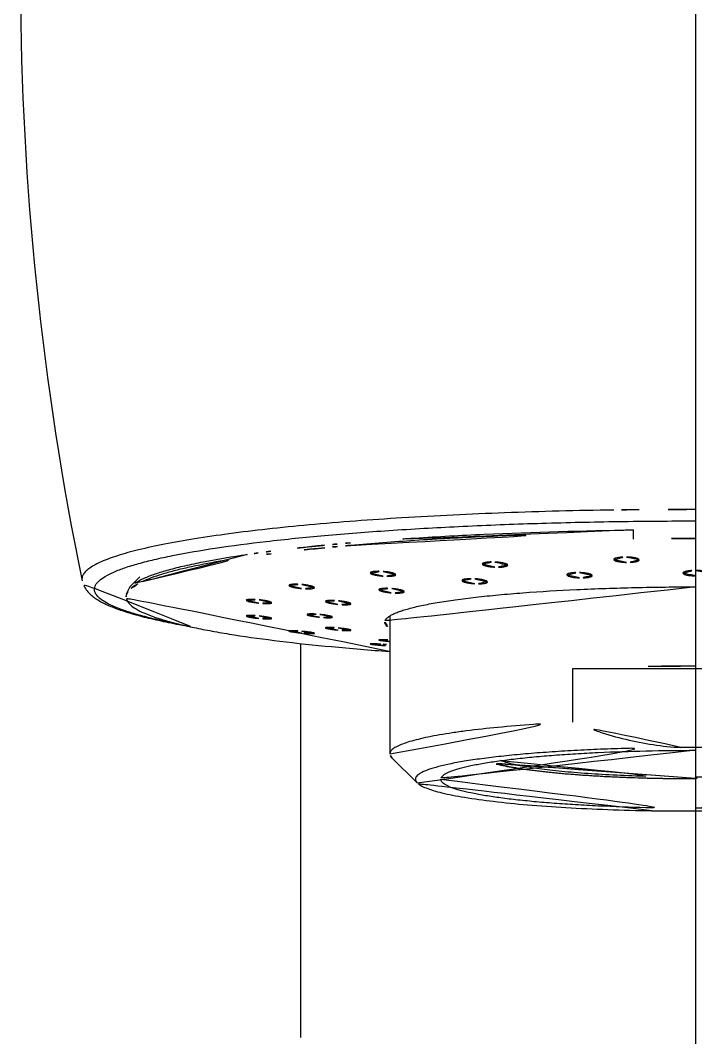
# Model space of a CAD drawing. Extents: x 16296671794 to 16296673174, y -37409618104 to -37409617131.
# Drawn here: x 16296672542.58 to 16296672569.08, y -37409617323.59 to -37409617283.7 of the extents above; entities that cross this region are included whole.
import ezdxf

# ---------------------------------------------------------------- set-up
doc = ezdxf.new("R2010")
doc.units = 0
doc.header["$LTSCALE"] = 10
doc.header["$MEASUREMENT"] = 0
doc.linetypes.add('CENTER', pattern=[2, 1.25, -0.25, 0.25, -0.25])
for name, color, linetype in [('3100755', 7, 'CONTINUOUS'), ('3100755_1_1', 7, 'CONTINUOUS'), ('3500S01', 7, 'CONTINUOUS'), ('\\M+5B1EA\\M+5D7A2', 1, 'CONTINUOUS'), ('COLOR12', 7, 'CONTINUOUS')]:
    doc.layers.add(name, color=color, linetype=linetype)

msp = doc.modelspace()

# ---------------------------------------------------------------- linework, layer by layer
at = {"layer": '3100755', "color": 9, "linetype": 'Continuous'}
msp.add_line((16296672569.075399, -37409617313.432137), (16296672569.096479, -37409617313.432137), dxfattribs=at)
at = {"layer": '3100755', "color": 7, "linetype": 'Continuous'}
msp.add_line((16296672569.138691, -37409617313.435349), (16296672569.075399, -37409617313.435379), dxfattribs=at)
for points, knots in [([(16296672569.075399, -37409617313.435379), (16296672568.227011, -37409617313.435379), (16296672566.97769, -37409617313.414864), (16296672565.35675, -37409617313.34288), (16296672564.246941, -37409617313.270393), (16296672563.243561, -37409617313.180023), (16296672562.48424, -37409617313.088043), (16296672561.94541, -37409617313.004509), (16296672561.595539, -37409617312.940773), (16296672561.283199, -37409617312.873154), (16296672561.08868, -37409617312.822182), (16296672560.99798, -37409617312.795326)], [0, 0, 0, 0, 0.313448005, 0.461508492, 0.599433249, 0.724314544, 0.833680935, 0.881950027, 0.925748173, 0.965050943, 1, 1, 1, 1]), ([(16296672561.41786, -37409617312.729713), (16296672561.4865, -37409617312.755493), (16296672561.64065, -37409617312.80471), (16296672561.89715, -37409617312.869972), (16296672562.19916, -37409617312.932961), (16296672562.686159, -37409617313.017761), (16296672563.39324, -37409617313.111572), (16296672564.34623, -37409617313.204262), (16296672565.41926, -37409617313.279167), (16296672567.008551, -37409617313.354134), (16296672568.23822, -37409617313.375351), (16296672569.075399, -37409617313.375351)], [0, 0, 0, 0, 0.028544852, 0.06292285, 0.103013548, 0.148621361, 0.255345736, 0.380605401, 0.521342331, 0.674070311, 1, 1, 1, 1]), ([(16296672569.075399, -37409617313.375351), (16296672569.91263, -37409617313.375351), (16296672571.14238, -37409617313.354118), (16296672572.73175, -37409617313.279152), (16296672573.804831, -37409617313.204247), (16296672574.757839, -37409617313.111542), (16296672575.46493, -37409617313.017723), (16296672575.95191, -37409617312.932907), (16296672576.253901, -37409617312.869919), (16296672576.51038, -37409617312.804649), (16296672576.664511, -37409617312.755417), (16296672576.733141, -37409617312.729637)], [0, 0, 0, 0, 0.325940725, 0.478672712, 0.619412095, 0.744671967, 0.851393588, 0.896998827, 0.937086136, 0.971460009, 1, 1, 1, 1])]:
    msp.add_open_spline(points, degree=3, knots=knots, dxfattribs=at)
at = {"layer": '3100755', "color": 9, "linetype": 'Continuous'}
msp.add_open_spline([(16296672569.075399, -37409617313.432137), (16296672568.215389, -37409617313.432137), (16296672566.950371, -37409617313.410973), (16296672565.311899, -37409617313.336548), (16296672564.19722, -37409617313.261887), (16296672563.198071, -37409617313.16925), (16296672562.449381, -37409617313.075409), (16296672561.926371, -37409617312.990692), (16296672561.59549, -37409617312.927261), (16296672561.30888, -37409617312.861313), (16296672561.134001, -37409617312.811989), (16296672561.05463, -37409617312.786293)], degree=3, knots=[0, 0, 0, 0, 0.319894538, 0.470470871, 0.610051176, 0.735406777, 0.843672921, 0.890630961, 0.932464326, 0.968968575, 1, 1, 1, 1], dxfattribs=at)
at = {"layer": '3100755_1_1', "color": 7, "linetype": 'Continuous'}
for p, q in [((16296672557.075399, -37409617307.060028), (16296672557.075399, -37409617312.466713)), ((16296672564.24474, -37409617309.132637), (16296672564.24474, -37409617311.219048)), ((16296672573.906059, -37409617309.132637), (16296672564.24474, -37409617309.132637)), ((16296672569.65447, -37409617312.21257), (16296672568.49633, -37409617312.21257)), ((16296672558.14752, -37409617313.603073), (16296672557.15407, -37409617312.62252)), ((16296672567.358919, -37409617314.694321), (16296672570.79187, -37409617314.694321))]:
    msp.add_line(p, q, dxfattribs=at)
msp.add_arc((16296672568.99831, -37409617407.027901), 98.010607, 89.9549754, 92.77993412, dxfattribs=at)
for points, knots in [([(16296672557.075411, -37409617312.466713), (16296672557.075411, -37409617312.450081), (16296672557.081249, -37409617312.4151), (16296672557.10639, -37409617312.364708), (16296672557.146999, -37409617312.315331), (16296672557.22756, -37409617312.24511), (16296672557.37052, -37409617312.161217), (16296672557.589411, -37409617312.068092), (16296672557.86743, -37409617311.976509), (16296672558.203341, -37409617311.887047), (16296672558.59576, -37409617311.800293), (16296672559.04273, -37409617311.716782), (16296672559.54199, -37409617311.636993), (16296672560.30365, -37409617311.532158), (16296672561.365601, -37409617311.416237), (16296672562.755739, -37409617311.302559), (16296672563.733761, -37409617311.244568), (16296672564.24474, -37409617311.219048)], [0, 0, 0, 0, 0.006734934, 0.014096266, 0.022571335, 0.032478652, 0.057262454, 0.089282319, 0.128773452, 0.1757474, 0.23008083, 0.291573304, 0.359956611, 0.434915321, 0.603070789, 0.792706981, 1, 1, 1, 1]), ([(16296672568.49633, -37409617312.21257), (16296672568.1313, -37409617312.193481), (16296672567.402889, -37409617312.11808), (16296672566.3255, -37409617311.907867), (16296672565.27092, -37409617311.604919), (16296672564.583879, -37409617311.354683), (16296672564.24474, -37409617311.219048)], [0, 0, 0, 0, 0.250081896, 0.500130415, 0.750093778, 1, 1, 1, 1]), ([(16296672557.154079, -37409617312.62252), (16296672557.13092, -37409617312.599663), (16296672557.092251, -37409617312.553162), (16296672557.075411, -37409617312.49353), (16296672557.075411, -37409617312.466713)], [0, 0, 0, 0, 0.548136724, 1, 1, 1, 1]), ([(16296672558.147579, -37409617313.603119), (16296672558.12842, -37409617313.584213), (16296672558.096251, -37409617313.545937), (16296672558.07107, -37409617313.477623), (16296672558.079901, -37409617313.40757), (16296672558.120279, -37409617313.341591), (16296672558.18774, -37409617313.278427), (16296672558.28229, -37409617313.216331), (16296672558.40414, -37409617313.154877), (16296672558.553341, -37409617313.094131), (16296672558.729691, -37409617313.034187), (16296672559.016529, -37409617312.951012), (16296672559.440599, -37409617312.853073), (16296672560.02457, -37409617312.746422), (16296672560.702431, -37409617312.646667), (16296672561.467199, -37409617312.554916), (16296672562.311029, -37409617312.472282), (16296672563.225161, -37409617312.399658), (16296672564.200121, -37409617312.337852), (16296672565.22575, -37409617312.287552), (16296672566.66321, -37409617312.235947), (16296672567.758089, -37409617312.217003), (16296672568.49633, -37409617312.21257)], [0, 0, 0, 0, 0.007478302, 0.013698468, 0.019637594, 0.026398609, 0.034759335, 0.045132703, 0.057717217, 0.07260898, 0.089844347, 0.109425825, 0.155540734, 0.210648532, 0.274271645, 0.345811266, 0.424566533, 0.50974843, 0.600498045, 0.695893004, 0.794950493, 1, 1, 1, 1]), ([(16296672569.075399, -37409617312.324417), (16296672568.425039, -37409617312.324417), (16296672567.148979, -37409617312.33844), (16296672565.577551, -37409617312.391449), (16296672564.3762, -37409617312.455589), (16296672563.537041, -37409617312.51236), (16296672562.75119, -37409617312.578072), (16296672562.02618, -37409617312.652077), (16296672561.368971, -37409617312.733597), (16296672560.785801, -37409617312.821762), (16296672560.28224, -37409617312.915627), (16296672559.915529, -37409617313.001511), (16296672559.66638, -37409617313.074226), (16296672559.512171, -37409617313.126694), (16296672559.38081, -37409617313.179848), (16296672559.27249, -37409617313.233597), (16296672559.187189, -37409617313.28788), (16296672559.124821, -37409617313.342987), (16296672559.08519, -37409617313.399857), (16296672559.075411, -37409617313.441223), (16296672559.075411, -37409617313.460228)], [0, 0, 0, 0, 0.191338267, 0.375410317, 0.462535597, 0.545273403, 0.622847245, 0.694532265, 0.75966846, 0.817666635, 0.868023208, 0.910340926, 0.9283992, 0.944366323, 0.95824298, 0.970061385, 0.979897515, 0.987906897, 0.994408136, 1, 1, 1, 1]), ([(16296672567.358919, -37409617314.694321), (16296672566.78059, -37409617314.683937), (16296672565.65398, -37409617314.653343), (16296672564.02426, -37409617314.576157), (16296672562.5273, -37409617314.470833), (16296672561.20237, -37409617314.340279), (16296672560.22316, -37409617314.208031), (16296672559.55267, -37409617314.088333), (16296672559.140471, -37409617313.99968), (16296672558.79328, -37409617313.907951), (16296672558.513269, -37409617313.813843), (16296672558.32428, -37409617313.729012), (16296672558.210529, -37409617313.657654), (16296672558.16617, -37409617313.62146), (16296672558.147579, -37409617313.603119)], [0, 0, 0, 0, 0.185862231, 0.362115356, 0.524220107, 0.668007403, 0.78985182, 0.841597765, 0.886821743, 0.925301, 0.956914679, 0.98168821, 0.991609812, 1, 1, 1, 1]), ([(16296672559.075411, -37409617313.460228), (16296672559.075411, -37409617313.47924), (16296672559.08519, -37409617313.520599), (16296672559.124821, -37409617313.577477), (16296672559.187189, -37409617313.632584), (16296672559.27249, -37409617313.686859), (16296672559.38081, -37409617313.740608), (16296672559.512159, -37409617313.793777), (16296672559.66637, -37409617313.84623), (16296672559.915529, -37409617313.918953), (16296672560.28223, -37409617314.004829), (16296672560.785789, -37409617314.098701), (16296672561.368959, -37409617314.186859), (16296672562.026171, -37409617314.268379), (16296672562.751181, -37409617314.342377), (16296672563.537029, -37409617314.408096), (16296672564.376181, -37409617314.464867), (16296672565.57753, -37409617314.529007), (16296672567.14897, -37409617314.582024), (16296672568.425039, -37409617314.596039), (16296672569.075399, -37409617314.596039)], [0, 0, 0, 0, 0.00559185, 0.012093035, 0.020102368, 0.029938429, 0.041756741, 0.055633339, 0.071600387, 0.089658568, 0.131976168, 0.182332597, 0.240330541, 0.305466465, 0.377151212, 0.454724822, 0.53746264, 0.624588154, 0.808660907, 1, 1, 1, 1]), ([(16296672569.075399, -37409617314.596039), (16296672569.72576, -37409617314.596039), (16296672571.00182, -37409617314.582024), (16296672572.57325, -37409617314.529007), (16296672573.774599, -37409617314.464867), (16296672574.61376, -37409617314.408096), (16296672575.399611, -37409617314.342392), (16296672576.12462, -37409617314.268379), (16296672576.78183, -37409617314.186859), (16296672577.365, -37409617314.098701), (16296672577.868561, -37409617314.004829), (16296672578.23526, -37409617313.918953), (16296672578.484421, -37409617313.846237), (16296672578.63863, -37409617313.793777), (16296672578.769991, -37409617313.740623), (16296672578.878309, -37409617313.686859), (16296672578.9636, -37409617313.632584), (16296672579.02598, -37409617313.577477), (16296672579.065611, -37409617313.520607), (16296672579.07539, -37409617313.47924), (16296672579.07539, -37409617313.460243)], [0, 0, 0, 0, 0.191338267, 0.375410317, 0.462535597, 0.545273403, 0.622847245, 0.694532265, 0.75966846, 0.817666635, 0.868023208, 0.910340926, 0.9283992, 0.944366323, 0.95824298, 0.970061385, 0.979897515, 0.987906897, 0.994408136, 1, 1, 1, 1])]:
    msp.add_open_spline(points, degree=3, knots=knots, dxfattribs=at)
at = {"layer": '3500S01', "color": 9, "linetype": 'Continuous'}
for p, q in [((16296672569.075159, -37409617270.545113), (16296672569.075399, -37409617302.876106)), ((16296672566.685749, -37409617302.88961), (16296672566.35943, -37409617302.893562)), ((16296672566.860571, -37409617302.887703), (16296672566.685749, -37409617302.88961)), ((16296672569.075399, -37409617302.876106), (16296672568.71204, -37409617302.876427)), ((16296672568.719681, -37409617303.329407), (16296672569.075399, -37409617303.329109)), ((16296672548.71229, -37409617307.362), (16296672548.66568, -37409617307.352913))]:
    msp.add_line(p, q, dxfattribs=at)
at = {"layer": '3500S01', "color": 7, "linetype": 'Continuous'}
msp.add_line((16296672553.575399, -37409617308.134117), (16296672553.575399, -37409617323.592567), dxfattribs=at)
msp.add_arc((16296672660.90843, -37409617281.84581), 118.333027, 168.85867462, 191.61754995, dxfattribs=at)
at = {"layer": '3500S01', "color": 9, "linetype": 'Continuous'}
for centre, radius, start, end in [((16296672569.026751, -37409617509.489326), 206.612981, 90.73964851, 90.87844867), ((16296672569.069889, -37409617513.728561), 210.852434, 90.0972618, 90.60041104)]:
    msp.add_arc(centre, radius, start, end, dxfattribs=at)
for points, knots in [([(16296672565.859221, -37409617302.900627), (16296672564.43269, -37409617302.922501), (16296672561.661779, -37409617302.993317), (16296672557.675369, -37409617303.185272), (16296672554.56951, -37409617303.416077), (16296672552.307541, -37409617303.642807), (16296672550.809759, -37409617303.823158), (16296672549.463739, -37409617304.017471), (16296672548.280519, -37409617304.224548), (16296672547.269739, -37409617304.441887), (16296672546.438499, -37409617304.667229), (16296672545.79353, -37409617304.898537), (16296672545.377871, -37409617305.10894), (16296672545.15237, -37409617305.289101), (16296672545.04678, -37409617305.414543), (16296672544.99085, -37409617305.545341), (16296672544.99119, -37409617305.634521), (16296672544.999571, -37409617305.675278)], [0, 0, 0, 0, 0.199968248, 0.388466675, 0.559342708, 0.636418675, 0.707080188, 0.770773615, 0.827015733, 0.875406505, 0.915651884, 0.947609154, 0.971402443, 0.980460981, 0.987900379, 0.994168412, 1, 1, 1, 1]), ([(16296672548.66568, -37409617307.352913), (16296672548.42297, -37409617307.305367), (16296672547.96678, -37409617307.20974), (16296672547.33016, -37409617307.052963), (16296672546.784929, -37409617306.892311), (16296672546.33308, -37409617306.728416), (16296672545.975309, -37409617306.562447), (16296672545.711821, -37409617306.393646), (16296672545.53828, -37409617306.220444), (16296672545.463341, -37409617306.025093), (16296672545.518801, -37409617305.826263), (16296672545.678539, -37409617305.650833), (16296672545.927139, -37409617305.481697), (16296672546.27001, -37409617305.315331), (16296672546.706881, -37409617305.151047), (16296672547.23741, -37409617304.989853), (16296672547.85965, -37409617304.832382), (16296672548.862551, -37409617304.617058), (16296672550.32634, -37409617304.370293), (16296672552.316231, -37409617304.112213), (16296672554.58865, -37409617303.884392), (16296672557.1054, -37409617303.690971), (16296672559.8241, -37409617303.535622), (16296672562.699209, -37409617303.421051), (16296672565.681801, -37409617303.349426), (16296672567.700859, -37409617303.331146), (16296672568.719681, -37409617303.329407)], [0, 0, 0, 0, 0.027200319, 0.051251127, 0.072088149, 0.089683345, 0.104070806, 0.115376722, 0.12395696, 0.130683045, 0.137251383, 0.145459245, 0.156300191, 0.170185988, 0.18726728, 0.207590353, 0.231133609, 0.257838254, 0.320380983, 0.394317165, 0.478482786, 0.571518246, 0.671899649, 0.777949717, 0.887952129, 1, 1, 1, 1])]:
    msp.add_open_spline(points, degree=3, knots=knots, dxfattribs=at)
at = {"layer": '3500S01', "color": 7, "linetype": 'Continuous'}
msp.add_open_spline([(16296672549.249109, -37409617307.472023), (16296672548.958611, -37409617307.421593), (16296672548.40967, -37409617307.319427), (16296672547.637671, -37409617307.150589), (16296672546.96402, -37409617306.974472), (16296672546.38769, -37409617306.789688), (16296672545.90502, -37409617306.590889), (16296672545.49947, -37409617306.3713), (16296672545.22497, -37409617306.130966), (16296672545.06444, -37409617305.890907), (16296672545.014839, -37409617305.749527), (16296672544.999571, -37409617305.675278)], degree=3, knots=[0, 0, 0, 0, 0.184474126, 0.349304623, 0.494326593, 0.619988876, 0.727673326, 0.820554358, 0.90761316, 0.952569135, 1, 1, 1, 1], dxfattribs=at)
at = {"layer": '\\M+5B1EA\\M+5D7A2', "linetype": 'CENTER', "ltscale": 10}
msp.add_line((16296672569.075399, -37409617236.531151), (16296672569.075399, -37409617595.190659), dxfattribs=at)
at = {"layer": 'COLOR12', "color": 7, "linetype": 'Continuous'}
for p, q in [((16296672566.625401, -37409617303.684227), (16296672566.625401, -37409617304.038223)), ((16296672547.2693, -37409617305.525047), (16296672546.871929, -37409617305.917259)), ((16296672546.871929, -37409617305.917259), (16296672546.725401, -37409617306.207474)), ((16296672555.047319, -37409617307.609383), (16296672555.03853, -37409617307.608559)), ((16296672555.047319, -37409617307.526016), (16296672555.05633, -37409617307.526878))]:
    msp.add_line(p, q, dxfattribs=at)
for centre, radius, start, end in [((16296672569.070061, -37409617488.80574), 184.783693, 89.99836075, 90.75800646), ((16296672569.07666, -37409617489.422638), 185.400588, 89.24319554, 90.00043713), ((16296672559.580009, -37409617360.9478), 56.885509, 97.2473898, 97.7447599), ((16296672561.27627, -37409617374.662804), 70.606378, 95.48795656, 97.20883978), ((16296672563.335251, -37409617394.76149), 90.908831, 95.25437689, 95.56829548), ((16296672563.247101, -37409617393.929771), 89.973599, 95.24657035, 95.56383601), ((16296672563.92082, -37409617401.160149), 97.33423, 94.94649418, 95.25270451), ((16296672563.836, -37409617400.308487), 96.379437, 94.9390529, 95.24846035), ((16296672558.75947, -37409617354.882462), 50.76492, 97.7495834, 98.2500325), ((16296672559.46166, -37409617360.14698), 55.977596, 97.2306358, 97.73657), ((16296672553.89768, -37409617302.796654), 3.195786, 264.6238962, 264.9511326), ((16296672553.34852, -37409617308.934929), 3.124399, 84.7511043, 85.0809133), ((16296672556.918591, -37409617308.863274), 2.892017, 85.1967531, 85.5616244), ((16296672551.57526, -37409617310.203644), 3.79825, 84.2735525, 84.5044957), ((16296672554.734579, -37409617309.856506), 3.410491, 84.455084, 84.7387272), ((16296672557.37854, -37409617303.227524), 2.933032, 265.0129202, 265.3819294), ((16296672552.32226, -37409617302.603951), 3.966341, 264.233797, 264.455084), ((16296672555.37945, -37409617303.072113), 3.547671, 264.3529549, 264.6280716), ((16296672552.43931, -37409617301.952713), 5.224269, 264.3833804, 264.5046045), ((16296672551.461189, -37409617311.976677), 4.945125, 84.324965, 84.4551928), ((16296672554.767099, -37409617302.591751), 4.536509, 264.245084, 264.4125669), ((16296672553.90926, -37409617311.246773), 4.273947, 84.2331446, 84.4124581), ((16296672557.466841, -37409617298.679001), 9.555335, 266.0409075, 267.6754563)]:
    msp.add_arc(centre, radius, start, end, dxfattribs=at)
for points, knots in [([(16296672566.625401, -37409617303.684227), (16296672564.674471, -37409617303.708672), (16296672561.8144, -37409617303.786652), (16296672558.116039, -37409617303.986298), (16296672556.36813, -37409617304.115723), (16296672555.52812, -37409617304.188431)], [0, 0, 0, 0, 0.526807076, 0.772341815, 1, 1, 1, 1]), ([(16296672555.53812, -37409617304.286919), (16296672556.377529, -37409617304.21434), (16296672558.12405, -37409617304.085167), (16296672561.81908, -37409617303.885872), (16296672564.67642, -37409617303.807999), (16296672566.625401, -37409617303.783577)], [0, 0, 0, 0, 0.227700214, 0.473242795, 1, 1, 1, 1]), ([(16296672554.5142, -37409617304.281631), (16296672554.32979, -37409617304.299622), (16296672553.625469, -37409617304.370598), (16296672552.92207, -37409617304.450821), (16296672552.40366, -37409617304.516769)], [0, 0, 0, 0, 0.261747269, 1, 1, 1, 1]), ([(16296672551.475, -37409617304.642899), (16296672550.899509, -37409617304.726418), (16296672550.08107, -37409617304.859543), (16296672549.057529, -37409617305.074028), (16296672548.426451, -37409617305.230972), (16296672547.892191, -37409617305.391899), (16296672547.456381, -37409617305.555977), (16296672547.12052, -37409617305.722092), (16296672546.939699, -37409617305.850357), (16296672546.871941, -37409617305.917259)], [0, 0, 0, 0, 0.362128087, 0.516064169, 0.651133421, 0.76694683, 0.863384101, 0.940707533, 1, 1, 1, 1]), ([(16296672547.373581, -37409617305.699898), (16296672547.484381, -37409617305.648788), (16296672547.730801, -37409617305.549507), (16296672548.139151, -37409617305.414467), (16296672548.614759, -37409617305.281952), (16296672549.37652, -37409617305.09996), (16296672550.48638, -37409617304.88797), (16296672551.4198, -37409617304.747719), (16296672551.926069, -37409617304.678917)], [0, 0, 0, 0, 0.078253951, 0.17015969, 0.275715381, 0.394784361, 0.672344553, 1, 1, 1, 1]), ([(16296672560.698681, -37409617305.017647), (16296672560.698681, -37409617305.010559), (16296672560.706091, -37409617304.999046), (16296672560.720909, -37409617304.988762), (16296672560.745489, -37409617304.976433), (16296672560.78731, -37409617304.963913), (16296672560.849001, -37409617304.952171), (16296672560.92403, -37409617304.943558), (16296672561.042021, -37409617304.936432), (16296672561.13489, -37409617304.937103), (16296672561.198669, -37409617304.939873)], [0, 0, 0, 0, 0.040788695, 0.069345086, 0.104906257, 0.19807893, 0.319709236, 0.466142712, 0.632505676, 1, 1, 1, 1]), ([(16296672561.198669, -37409617304.939873), (16296672561.26273, -37409617304.942627), (16296672561.355829, -37409617304.950073), (16296672561.47361, -37409617304.967468), (16296672561.54854, -37409617304.982803), (16296672561.610279, -37409617304.999809), (16296672561.65663, -37409617305.018646), (16296672561.68737, -37409617305.036797), (16296672561.698641, -37409617305.054626), (16296672561.698641, -37409617305.062057)], [0, 0, 0, 0, 0.363795545, 0.529125024, 0.675278225, 0.797480303, 0.892068115, 0.957907437, 1, 1, 1, 1]), ([(16296672565.86128, -37409617304.841553), (16296672565.86128, -37409617304.834099), (16296672565.86853, -37409617304.82196), (16296672565.883421, -37409617304.810577), (16296672565.90789, -37409617304.796944), (16296672565.94965, -37409617304.782494), (16296672566.01132, -37409617304.768288), (16296672566.08634, -37409617304.756973), (16296672566.204309, -37409617304.745911), (16296672566.29734, -37409617304.743782), (16296672566.361259, -37409617304.744743)], [0, 0, 0, 0, 0.042606814, 0.071876599, 0.107968905, 0.201691812, 0.323290668, 0.469238868, 0.634779585, 1, 1, 1, 1]), ([(16296672566.361259, -37409617304.954987), (16296672566.297239, -37409617304.953979), (16296672566.204121, -37409617304.948883), (16296672566.086241, -37409617304.933937), (16296672566.011299, -37409617304.919998), (16296672565.949551, -37409617304.903893), (16296672565.903219, -37409617304.885529), (16296672565.872299, -37409617304.867271), (16296672565.86129, -37409617304.849129), (16296672565.86128, -37409617304.841553)], [0, 0, 0, 0, 0.363824705, 0.528989632, 0.6748655, 0.796734284, 0.891064136, 0.956985165, 1, 1, 1, 1]), ([(16296672566.361259, -37409617304.744743), (16296672566.42528, -37409617304.745682), (16296672566.51837, -37409617304.750618), (16296672566.636259, -37409617304.765167), (16296672566.71121, -37409617304.778847), (16296672566.77297, -37409617304.794724), (16296672566.819309, -37409617304.812897), (16296672566.850269, -37409617304.831093), (16296672566.861231, -37409617304.849251), (16296672566.86124, -37409617304.856827)], [0, 0, 0, 0, 0.363933198, 0.5291169, 0.674980614, 0.796805256, 0.891059393, 0.956917236, 1, 1, 1, 1]), ([(16296672566.86124, -37409617304.856827), (16296672566.86125, -37409617304.864326), (16296672566.85401, -37409617304.876534), (16296672566.839121, -37409617304.888046), (16296672566.814659, -37409617304.90184), (16296672566.772909, -37409617304.916527), (16296672566.711229, -37409617304.931), (16296672566.636209, -37409617304.942574), (16296672566.51824, -37409617304.95385), (16296672566.42519, -37409617304.956001), (16296672566.361259, -37409617304.954987)], [0, 0, 0, 0, 0.042803391, 0.072168135, 0.108337079, 0.202141457, 0.323737699, 0.469627001, 0.635066396, 1, 1, 1, 1]), ([(16296672556.307119, -37409617305.367851), (16296672556.307119, -37409617305.361343), (16296672556.31489, -37409617305.350861), (16296672556.32951, -37409617305.342163), (16296672556.354259, -37409617305.331573), (16296672556.39613, -37409617305.321404), (16296672556.457821, -37409617305.312431), (16296672556.532829, -37409617305.306702), (16296672556.65078, -37409617305.30352), (16296672556.743469, -37409617305.30674), (16296672556.8071, -37409617305.311058)], [0, 0, 0, 0, 0.037791941, 0.065386039, 0.100315451, 0.192997009, 0.314883771, 0.462097369, 0.629599236, 1, 1, 1, 1]), ([(16296672556.8071, -37409617305.311058), (16296672556.87113, -37409617305.315399), (16296672556.989941, -37409617305.327507), (16296672557.144501, -37409617305.35527), (16296672557.24608, -37409617305.385674), (16296672557.295179, -37409617305.41317), (16296672557.30707, -37409617305.430054), (16296672557.30707, -37409617305.437042)], [0, 0, 0, 0, 0.365040261, 0.677844105, 0.895042445, 0.960219093, 1, 1, 1, 1]), ([(16296672561.198669, -37409617305.140663), (16296672561.134609, -37409617305.137733), (16296672561.04151, -37409617305.13002), (16296672560.923759, -37409617305.112267), (16296672560.848829, -37409617305.096764), (16296672560.787109, -37409617305.079628), (16296672560.740761, -37409617305.06076), (16296672560.71006, -37409617305.042732), (16296672560.69869, -37409617305.025009), (16296672560.698681, -37409617305.017647)], [0, 0, 0, 0, 0.363883309, 0.529280115, 0.6755123, 0.797789565, 0.892419118, 0.958202536, 1, 1, 1, 1]), ([(16296672561.698641, -37409617305.062057), (16296672561.698641, -37409617305.069206), (16296672561.691271, -37409617305.080856), (16296672561.67642, -37409617305.091331), (16296672561.65185, -37409617305.103844), (16296672561.610029, -37409617305.116592), (16296672561.54833, -37409617305.128517), (16296672561.473301, -37409617305.137253), (16296672561.35531, -37409617305.144386), (16296672561.26243, -37409617305.143562), (16296672561.198669, -37409617305.140663)], [0, 0, 0, 0, 0.041185507, 0.069874727, 0.10552694, 0.198757146, 0.320338868, 0.466657746, 0.632866478, 1, 1, 1, 1]), ([(16296672568.57542, -37409617305.374611), (16296672568.575411, -37409617305.367073), (16296672568.586309, -37409617305.348969), (16296672568.617331, -37409617305.331177), (16296672568.663651, -37409617305.313637), (16296672568.72542, -37409617305.298668), (16296672568.80039, -37409617305.286079), (16296672568.918341, -37409617305.273247), (16296672569.011419, -37409617305.269691), (16296672569.075399, -37409617305.269691)], [0, 0, 0, 0, 0.043008639, 0.108564593, 0.202563617, 0.324259253, 0.470140039, 0.635475747, 1, 1, 1, 1]), ([(16296672569.075399, -37409617305.269691), (16296672569.13936, -37409617305.269691), (16296672569.23243, -37409617305.273239), (16296672569.350349, -37409617305.286072), (16296672569.42532, -37409617305.29866), (16296672569.487089, -37409617305.313629), (16296672569.533409, -37409617305.331146), (16296672569.564449, -37409617305.348938), (16296672569.575371, -37409617305.36702), (16296672569.57538, -37409617305.374573)], [0, 0, 0, 0, 0.364475106, 0.529792386, 0.675664997, 0.797364987, 0.891379835, 0.956968227, 1, 1, 1, 1]), ([(16296672546.92223, -37409617305.970657), (16296672546.982269, -37409617305.919617), (16296672547.12859, -37409617305.820427), (16296672547.28548, -37409617305.740547), (16296672547.373581, -37409617305.699898)], [0, 0, 0, 0, 0.448185511, 1, 1, 1, 1]), ([(16296672556.8071, -37409617305.493843), (16296672556.743071, -37409617305.489319), (16296672556.624269, -37409617305.476883), (16296672556.469761, -37409617305.448891), (16296672556.368191, -37409617305.418587), (16296672556.31912, -37409617305.391457), (16296672556.307119, -37409617305.374763), (16296672556.307119, -37409617305.367851)], [0, 0, 0, 0, 0.365328675, 0.678397473, 0.89566045, 0.96065119, 1, 1, 1, 1]), ([(16296672557.30707, -37409617305.437042), (16296672557.307079, -37409617305.443626), (16296672557.299379, -37409617305.454247), (16296672557.2847, -37409617305.463127), (16296672557.25997, -37409617305.473877), (16296672557.21809, -37409617305.484169), (16296672557.15638, -37409617305.493187), (16296672557.08136, -37409617305.498863), (16296672556.9634, -37409617305.501823), (16296672556.87072, -37409617305.498337), (16296672556.8071, -37409617305.493843)], [0, 0, 0, 0, 0.038215118, 0.065909404, 0.100887764, 0.193576057, 0.315399009, 0.462509603, 0.629885411, 1, 1, 1, 1]), ([(16296672559.90559, -37409617305.6661), (16296672559.905581, -37409617305.659286), (16296672559.913151, -37409617305.648247), (16296672559.927891, -37409617305.638733), (16296672559.952551, -37409617305.627243), (16296672559.9944, -37409617305.615868), (16296672560.056089, -37409617305.605499), (16296672560.131109, -37409617305.598328), (16296672560.24909, -37409617305.593178), (16296672560.341869, -37409617305.595154), (16296672560.405569, -37409617305.598717)], [0, 0, 0, 0, 0.039382752, 0.067468278, 0.102712045, 0.195622197, 0.317360409, 0.464163673, 0.631078282, 1, 1, 1, 1]), ([(16296672560.405569, -37409617305.791473), (16296672560.34152, -37409617305.787689), (16296672560.248461, -37409617305.77887), (16296672560.130779, -37409617305.760101), (16296672560.055861, -37409617305.744102), (16296672559.99416, -37409617305.726807), (16296672559.947781, -37409617305.708031), (16296672559.917259, -37409617305.690529), (16296672559.90559, -37409617305.673264), (16296672559.90559, -37409617305.6661)], [0, 0, 0, 0, 0.364400994, 0.530115764, 0.676664699, 0.79918848, 0.893877817, 0.959322879, 1, 1, 1, 1]), ([(16296672560.405569, -37409617305.598717), (16296672560.46962, -37409617305.60231), (16296672560.562679, -37409617305.610786), (16296672560.680389, -37409617305.629219), (16296672560.75532, -37409617305.64505), (16296672560.81703, -37409617305.662308), (16296672560.8634, -37409617305.681152), (16296672560.893999, -37409617305.698891), (16296672560.90554, -37409617305.716347), (16296672560.90554, -37409617305.723587)], [0, 0, 0, 0, 0.36415718, 0.529733511, 0.676156972, 0.798596246, 0.893276422, 0.958873458, 1, 1, 1, 1]), ([(16296672560.90554, -37409617305.723587), (16296672560.90555, -37409617305.730499), (16296672560.89805, -37409617305.741699), (16296672560.883261, -37409617305.751457), (16296672560.858629, -37409617305.763153), (16296672560.816771, -37409617305.774727), (16296672560.75506, -37409617305.785263), (16296672560.680019, -37409617305.792473), (16296672560.562031, -37409617305.797478), (16296672560.469259, -37409617305.795242), (16296672560.405569, -37409617305.791473)], [0, 0, 0, 0, 0.039887199, 0.068114425, 0.103439409, 0.196388316, 0.318057782, 0.464733407, 0.631482556, 1, 1, 1, 1]), ([(16296672564.01742, -37409617305.441589), (16296672564.01741, -37409617305.434288), (16296672564.02471, -37409617305.422417), (16296672564.03957, -37409617305.41153), (16296672564.064079, -37409617305.398514), (16296672564.105869, -37409617305.384979), (16296672564.167549, -37409617305.371964), (16296672564.24258, -37409617305.361969), (16296672564.360571, -37409617305.352859), (16296672564.453541, -37409617305.352142), (16296672564.517401, -37409617305.354012)], [0, 0, 0, 0, 0.041826604, 0.070757479, 0.106584416, 0.200009924, 0.321583241, 0.467742047, 0.63367438, 1, 1, 1, 1]), ([(16296672564.517401, -37409617305.560677), (16296672564.45335, -37409617305.558678), (16296672564.360241, -37409617305.552193), (16296672564.242439, -37409617305.53569), (16296672564.1675, -37409617305.520821), (16296672564.105761, -37409617305.504082), (16296672564.05942, -37409617305.485359), (16296672564.028589, -37409617305.467087), (16296672564.017441, -37409617305.449089), (16296672564.01742, -37409617305.441589)], [0, 0, 0, 0, 0.363673314, 0.5288775, 0.674894519, 0.79698308, 0.891507414, 0.957436108, 1, 1, 1, 1]), ([(16296672564.517401, -37409617305.354012), (16296672564.58145, -37409617305.355888), (16296672564.67458, -37409617305.362099), (16296672564.792431, -37409617305.378159), (16296672564.86738, -37409617305.392738), (16296672564.929131, -37409617305.409264), (16296672564.97546, -37409617305.427879), (16296672565.006321, -37409617305.446167), (16296672565.01738, -37409617305.464279), (16296672565.01737, -37409617305.471809)], [0, 0, 0, 0, 0.363743773, 0.528943318, 0.674904813, 0.796890804, 0.891317081, 0.957232433, 1, 1, 1, 1]), ([(16296672565.01737, -37409617305.471809), (16296672565.017361, -37409617305.479179), (16296672565.01008, -37409617305.491158), (16296672564.99519, -37409617305.502243), (16296672564.97068, -37409617305.51548), (16296672564.92889, -37409617305.529289), (16296672564.867201, -37409617305.54258), (16296672564.79216, -37409617305.552788), (16296672564.674191, -37409617305.562042), (16296672564.58123, -37409617305.562683), (16296672564.517401, -37409617305.560677)], [0, 0, 0, 0, 0.042209419, 0.071293962, 0.107236061, 0.200786371, 0.322367288, 0.468422061, 0.634166322, 1, 1, 1, 1]), ([(16296672569.075399, -37409617305.481163), (16296672569.011419, -37409617305.481163), (16296672568.918329, -37409617305.477493), (16296672568.8004, -37409617305.464287), (16296672568.725439, -37409617305.451393), (16296672568.663679, -37409617305.436096), (16296672568.61735, -37409617305.418297), (16296672568.586361, -37409617305.400322), (16296672568.57543, -37409617305.382187), (16296672568.57542, -37409617305.374611)], [0, 0, 0, 0, 0.364247674, 0.529491087, 0.675332743, 0.797057478, 0.891167864, 0.956895783, 1, 1, 1, 1]), ([(16296672546.73493, -37409617306.232727), (16296672546.740749, -37409617306.210098), (16296672546.77968, -37409617306.108017), (16296672546.857441, -37409617306.025749), (16296672546.92223, -37409617305.970657)], [0, 0, 0, 0, 0.215502316, 1, 1, 1, 1]), ([(16296672553.598261, -37409617305.978394), (16296672553.53619, -37409617305.972542), (16296672553.421471, -37409617305.958488), (16296672553.27282, -37409617305.930687), (16296672553.17522, -37409617305.902237), (16296672553.128651, -37409617305.878593), (16296672553.116449, -37409617305.86393), (16296672553.116461, -37409617305.857849)], [0, 0, 0, 0, 0.370007825, 0.684336069, 0.900571868, 0.963896613, 1, 1, 1, 1]), ([(16296672553.116461, -37409617305.857849), (16296672553.116461, -37409617305.852051), (16296672553.124809, -37409617305.842987), (16296672553.13904, -37409617305.836159), (16296672553.16398, -37409617305.82756), (16296672553.205839, -37409617305.819962), (16296672553.267521, -37409617305.813812), (16296672553.34248, -37409617305.810867), (16296672553.460381, -37409617305.811272), (16296672553.5529, -37409617305.816566), (16296672553.61644, -37409617305.822037)], [0, 0, 0, 0, 0.033947362, 0.060480821, 0.094779568, 0.187110627, 0.309438199, 0.457608035, 0.626406877, 1, 1, 1, 1]), ([(16296672553.63435, -37409617305.823631), (16296672553.696461, -37409617305.829338), (16296672553.81127, -37409617305.843224), (16296672553.960051, -37409617305.871162), (16296672554.05768, -37409617305.899948), (16296672554.104309, -37409617305.924057), (16296672554.116421, -37409617305.938904), (16296672554.116409, -37409617305.945061)], [0, 0, 0, 0, 0.369620528, 0.683702323, 0.899990098, 0.963523237, 1, 1, 1, 1]), ([(16296672554.116409, -37409617305.945061), (16296672554.116409, -37409617305.950912), (16296672554.10812, -37409617305.960098), (16296672554.09384, -37409617305.96701), (16296672554.06889, -37409617305.975647), (16296672554.02702, -37409617305.983231), (16296672553.965321, -37409617305.989258), (16296672553.89035, -37409617305.991989), (16296672553.772461, -37409617305.991226), (16296672553.67996, -37409617305.985657), (16296672553.61644, -37409617305.980042)], [0, 0, 0, 0, 0.034241312, 0.060819478, 0.095129764, 0.187446738, 0.309737755, 0.457840687, 0.626556105, 1, 1, 1, 1]), ([(16296672556.64242, -37409617306.026154), (16296672556.64242, -37409617306.019989), (16296672556.650459, -37409617306.010178), (16296672556.664909, -37409617306.002403), (16296672556.68976, -37409617305.99279), (16296672556.731621, -37409617305.98391), (16296672556.79331, -37409617305.976357), (16296672556.868299, -37409617305.972038), (16296672556.986231, -37409617305.97068), (16296672557.078819, -37409617305.974998), (16296672557.142401, -37409617305.979927)], [0, 0, 0, 0, 0.035917989, 0.062976325, 0.097579589, 0.190065165, 0.312156676, 0.459843258, 0.627995764, 1, 1, 1, 1]), ([(16296672557.123569, -37409617306.149437), (16296672557.06152, -37409617306.144028), (16296672556.946871, -37409617306.130501), (16296672556.79821, -37409617306.102463), (16296672556.700859, -37409617306.07325), (16296672556.654119, -37409617306.048027), (16296672556.64242, -37409617306.032547), (16296672556.64242, -37409617306.026154)], [0, 0, 0, 0, 0.368755915, 0.681974897, 0.898027795, 0.962078354, 1, 1, 1, 1]), ([(16296672569.075399, -37409617305.914673), (16296672568.28196, -37409617305.914673), (16296672566.725149, -37409617305.93174), (16296672564.465139, -37409617306.008087), (16296672562.67864, -37409617306.113876), (16296672561.359859, -37409617306.224121), (16296672560.475349, -37409617306.314407), (16296672559.67355, -37409617306.413872), (16296672558.96208, -37409617306.521423), (16296672558.347731, -37409617306.635933), (16296672557.90036, -37409617306.74073), (16296672557.59638, -37409617306.82943), (16296672557.408251, -37409617306.893417), (16296672557.247999, -37409617306.958282), (16296672557.115841, -37409617307.023857), (16296672557.01178, -37409617307.090088), (16296672556.93569, -37409617307.157349), (16296672556.88735, -37409617307.226723), (16296672556.875401, -37409617307.277184), (16296672556.875401, -37409617307.300346)], [0, 0, 0, 0, 0.191340188, 0.375410323, 0.545272051, 0.622845466, 0.694532323, 0.759667547, 0.817666125, 0.868024307, 0.910340889, 0.928400433, 0.94436688, 0.958242905, 0.970062049, 0.979898644, 0.987908988, 0.994410968, 1, 1, 1, 1]), ([(16296672557.160761, -37409617305.981407), (16296672557.22287, -37409617305.986633), (16296672557.33765, -37409617305.999863), (16296672557.48653, -37409617306.02787), (16296672557.583969, -37409617306.057373), (16296672557.630779, -37409617306.083107), (16296672557.64238, -37409617306.098824), (16296672557.64237, -37409617306.105324)], [0, 0, 0, 0, 0.36830397, 0.681220624, 0.897295256, 0.961591043, 1, 1, 1, 1]), ([(16296672557.64237, -37409617306.105324), (16296672557.64237, -37409617306.111557), (16296672557.634411, -37409617306.121536), (16296672557.61989, -37409617306.129471), (16296672557.59506, -37409617306.139214), (16296672557.55316, -37409617306.148163), (16296672557.491461, -37409617306.155647), (16296672557.41646, -37409617306.159813), (16296672557.298531, -37409617306.160797), (16296672557.205959, -37409617306.156158), (16296672557.142401, -37409617306.151016)], [0, 0, 0, 0, 0.03636338, 0.063513142, 0.098155498, 0.190640751, 0.312674996, 0.460253635, 0.628269539, 1, 1, 1, 1]), ([(16296672546.725401, -37409617306.306824), (16296672546.725401, -37409617306.288223), (16296672546.727859, -37409617306.263184), (16296672546.73336, -37409617306.238853), (16296672546.73493, -37409617306.232727)], [0, 0, 0, 0, 0.746262207, 1, 1, 1, 1]), ([(16296672557.04916, -37409617308.446533), (16296672556.29505, -37409617308.391853), (16296672554.86095, -37409617308.274277), (16296672552.834209, -37409617308.060158), (16296672551.300659, -37409617307.852821), (16296672550.209761, -37409617307.671028), (16296672549.499149, -37409617307.535072), (16296672548.86521, -37409617307.394569), (16296672548.310301, -37409617307.250137), (16296672547.83643, -37409617307.10244), (16296672547.44488, -37409617306.952164), (16296672547.13681, -37409617306.799919), (16296672546.936769, -37409617306.663483), (16296672546.824869, -37409617306.550453), (16296672546.768169, -37409617306.470451), (16296672546.733379, -37409617306.389259), (16296672546.725401, -37409617306.333588), (16296672546.725401, -37409617306.306824)], [0, 0, 0, 0, 0.210885294, 0.401296833, 0.56838319, 0.642409383, 0.7097382, 0.770153438, 0.823485956, 0.86962202, 0.908535456, 0.940325117, 0.965344943, 0.97558092, 0.984541442, 0.9925363, 1, 1, 1, 1]), ([(16296672551.43903, -37409617306.439621), (16296672551.43903, -37409617306.434593), (16296672551.44816, -37409617306.427299), (16296672551.461729, -37409617306.422394), (16296672551.48691, -37409617306.415878), (16296672551.528641, -37409617306.410767), (16296672551.61911, -37409617306.405647), (16296672551.75787, -37409617306.408363), (16296672551.87549, -37409617306.416733), (16296672551.939011, -37409617306.422836)], [0, 0, 0, 0, 0.029735431, 0.055281798, 0.089052264, 0.181209665, 0.304082832, 0.623280367, 1, 1, 1, 1]), ([(16296672551.923759, -37409617306.550217), (16296672551.861469, -37409617306.54393), (16296672551.74658, -37409617306.529732), (16296672551.61187, -37409617306.505867), (16296672551.52516, -37409617306.484619), (16296672551.48015, -37409617306.469551), (16296672551.45253, -37409617306.457573), (16296672551.43903, -37409617306.445), (16296672551.43903, -37409617306.439621)], [0, 0, 0, 0, 0.372832292, 0.689656118, 0.812760834, 0.906322069, 0.967996523, 1, 1, 1, 1]), ([(16296672551.95425, -37409617306.424339), (16296672552.016541, -37409617306.430588), (16296672552.131451, -37409617306.444817), (16296672552.26615, -37409617306.469017), (16296672552.352859, -37409617306.490662), (16296672552.39786, -37409617306.505966), (16296672552.42551, -37409617306.518188), (16296672552.43898, -37409617306.530869), (16296672552.43898, -37409617306.536278)], [0, 0, 0, 0, 0.372517012, 0.68918042, 0.812314582, 0.905969753, 0.967799255, 1, 1, 1, 1]), ([(16296672552.43898, -37409617306.536278), (16296672552.43899, -37409617306.541328), (16296672552.429871, -37409617306.548653), (16296672552.41629, -37409617306.553528), (16296672552.3911, -37409617306.559967), (16296672552.34936, -37409617306.564911), (16296672552.258881, -37409617306.569672), (16296672552.120131, -37409617306.56649), (16296672552.00252, -37409617306.557892), (16296672551.939011, -37409617306.551727)], [0, 0, 0, 0, 0.029782993, 0.05531133, 0.089059306, 0.181180586, 0.304033632, 0.623240424, 1, 1, 1, 1]), ([(16296672555.030359, -37409617306.60257), (16296672554.96821, -37409617306.59642), (16296672554.853571, -37409617306.582191), (16296672554.71933, -37409617306.557533), (16296672554.63291, -37409617306.535088), (16296672554.588209, -37409617306.519051), (16296672554.560141, -37409617306.505814), (16296672554.547331, -37409617306.492149), (16296672554.54734, -37409617306.48642)], [0, 0, 0, 0, 0.371372584, 0.686903068, 0.809739713, 0.903451206, 0.965936503, 1, 1, 1, 1]), ([(16296672554.54734, -37409617306.48642), (16296672554.54734, -37409617306.48101), (16296672554.556061, -37409617306.472794), (16296672554.56999, -37409617306.466942), (16296672554.595051, -37409617306.459381), (16296672554.63686, -37409617306.453041), (16296672554.72728, -37409617306.446053), (16296672554.86614, -37409617306.446983), (16296672554.983801, -37409617306.454536), (16296672555.047319, -37409617306.460388)], [0, 0, 0, 0, 0.031840031, 0.057861387, 0.091880826, 0.184112387, 0.306716891, 0.624794442, 1, 1, 1, 1]), ([(16296672555.064131, -37409617306.461983), (16296672555.12631, -37409617306.468018), (16296672555.24102, -37409617306.48217), (16296672555.375299, -37409617306.507103), (16296672555.46174, -37409617306.529961), (16296672555.506439, -37409617306.546303), (16296672555.534571, -37409617306.559853), (16296672555.547291, -37409617306.573723), (16296672555.547291, -37409617306.579514)], [0, 0, 0, 0, 0.370957604, 0.68623687, 0.80907079, 0.902885077, 0.965590724, 1, 1, 1, 1]), ([(16296672555.547291, -37409617306.579514), (16296672555.547291, -37409617306.584961), (16296672555.53861, -37409617306.593277), (16296672555.524639, -37409617306.599159), (16296672555.499571, -37409617306.606697), (16296672555.457741, -37409617306.612923), (16296672555.3673, -37409617306.619583), (16296672555.228451, -37409617306.618088), (16296672555.110821, -37409617306.610184), (16296672555.047319, -37409617306.604202)], [0, 0, 0, 0, 0.032052876, 0.058090122, 0.092103579, 0.184307557, 0.306883276, 0.624863771, 1, 1, 1, 1]), ([(16296672551.43903, -37409617307.056183), (16296672551.43902, -37409617307.051849), (16296672551.449089, -37409617307.046707), (16296672551.461729, -37409617307.043419), (16296672551.4872, -37409617307.038963), (16296672551.52869, -37409617307.036011), (16296672551.59038, -37409617307.034683), (16296672551.665171, -37409617307.036003), (16296672551.78302, -37409617307.041237), (16296672551.875441, -37409617307.048523), (16296672551.939011, -37409617307.054703)], [0, 0, 0, 0, 0.025742572, 0.050506374, 0.08389545, 0.176014213, 0.299398971, 0.449425877, 0.620621332, 1, 1, 1, 1]), ([(16296672551.927999, -37409617307.151901), (16296672551.865351, -37409617307.145737), (16296672551.774481, -37409617307.135246), (16296672551.65933, -37409617307.118217), (16296672551.58606, -37409617307.105331), (16296672551.526449, -37409617307.09288), (16296672551.480539, -37409617307.080254), (16296672551.454189, -37409617307.070717), (16296672551.439039, -37409617307.060837), (16296672551.43903, -37409617307.056183)], [0, 0, 0, 0, 0.375813442, 0.545778097, 0.69524674, 0.818876332, 0.912104843, 0.972160332, 1, 1, 1, 1]), ([(16296672551.95019, -37409617307.055794), (16296672552.012831, -37409617307.062019), (16296672552.103701, -37409617307.072693), (16296672552.2188, -37409617307.090088), (16296672552.29204, -37409617307.103241), (16296672552.35162, -37409617307.115929), (16296672552.39753, -37409617307.128723), (16296672552.423809, -37409617307.138344), (16296672552.43898, -37409617307.148193), (16296672552.43899, -37409617307.15284)], [0, 0, 0, 0, 0.375782978, 0.545746848, 0.695233136, 0.818896659, 0.912165494, 0.972238015, 1, 1, 1, 1]), ([(16296672552.43899, -37409617307.15284), (16296672552.43899, -37409617307.157143), (16296672552.428869, -37409617307.162163), (16296672552.41626, -37409617307.165352), (16296672552.39077, -37409617307.16964), (16296672552.349291, -37409617307.172348), (16296672552.287609, -37409617307.173401), (16296672552.212839, -37409617307.171852), (16296672552.094999, -37409617307.166389), (16296672552.002581, -37409617307.159088), (16296672551.939011, -37409617307.152969)], [0, 0, 0, 0, 0.025596245, 0.050323885, 0.083692658, 0.175797993, 0.299192508, 0.449244362, 0.620481946, 1, 1, 1, 1]), ([(16296672553.82542, -37409617307.001823), (16296672553.82542, -37409617306.997147), (16296672553.834999, -37409617306.990891), (16296672553.848129, -37409617306.986832), (16296672553.873449, -37409617306.981354), (16296672553.915079, -37409617306.977364), (16296672554.00559, -37409617306.973923), (16296672554.144251, -37409617306.978027), (16296672554.261869, -37409617306.986923), (16296672554.325399, -37409617306.993134)], [0, 0, 0, 0, 0.027671556, 0.052795115, 0.086355703, 0.178481742, 0.301623132, 0.621876745, 1, 1, 1, 1]), ([(16296672554.31221, -37409617307.1054), (16296672554.24976, -37409617307.099113), (16296672554.15921, -37409617307.088203), (16296672554.04455, -37409617307.070107), (16296672553.97167, -37409617307.056267), (16296672553.912201, -37409617307.04274), (16296672553.866779, -37409617307.028839), (16296672553.83972, -37409617307.018127), (16296672553.82543, -37409617307.006844), (16296672553.82542, -37409617307.001823)], [0, 0, 0, 0, 0.374317697, 0.543561613, 0.692487896, 0.815866402, 0.909261909, 0.97010602, 1, 1, 1, 1]), ([(16296672554.33872, -37409617306.994453), (16296672554.401171, -37409617307.000763), (16296672554.49172, -37409617307.011803), (16296672554.60634, -37409617307.030251), (16296672554.679199, -37409617307.044403), (16296672554.738649, -37409617307.058243), (16296672554.78406, -37409617307.072403), (16296672554.8111, -37409617307.083298), (16296672554.825371, -37409617307.09465), (16296672554.825371, -37409617307.099678)], [0, 0, 0, 0, 0.374119168, 0.54329973, 0.692209973, 0.815624824, 0.909099198, 0.970040898, 1, 1, 1, 1]), ([(16296672554.825371, -37409617307.099678), (16296672554.82538, -37409617307.10434), (16296672554.815769, -37409617307.110558), (16296672554.80265, -37409617307.114517), (16296672554.777309, -37409617307.11985), (16296672554.73568, -37409617307.123581), (16296672554.64517, -37409617307.126556), (16296672554.50654, -37409617307.121964), (16296672554.388941, -37409617307.112923), (16296672554.325399, -37409617307.106712)], [0, 0, 0, 0, 0.02760193, 0.052688049, 0.086221193, 0.178326719, 0.301482337, 0.621775503, 1, 1, 1, 1]), ([(16296672556.875401, -37409617307.300346), (16296672556.875401, -37409617307.320862), (16296672556.88732, -37409617307.378052), (16296672556.95224, -37409617307.464287), (16296672557.02033, -37409617307.514954), (16296672557.06074, -37409617307.540977)], [0, 0, 0, 0, 0.19545491, 0.541852846, 1, 1, 1, 1]), ([(16296672553.116461, -37409617307.647163), (16296672553.116461, -37409617307.645813), (16296672553.119921, -37409617307.642662), (16296672553.13265, -37409617307.639267), (16296672553.16057, -37409617307.635933), (16296672553.20615, -37409617307.634506), (16296672553.267679, -37409617307.63475), (16296672553.34243, -37409617307.637131), (16296672553.460291, -37409617307.64315), (16296672553.552771, -37409617307.650131), (16296672553.61644, -37409617307.655746)], [0, 0, 0, 0, 0.008030532, 0.02341625, 0.080756782, 0.172840944, 0.296518846, 0.447053449, 0.618924942, 1, 1, 1, 1]), ([(16296672553.61644, -37409617307.724907), (16296672553.584021, -37409617307.722122), (16296672553.5203, -37409617307.716217), (16296672553.42779, -37409617307.706398), (16296672553.3424, -37409617307.695999), (16296672553.26755, -37409617307.685463), (16296672553.20591, -37409617307.675163), (16296672553.160311, -37409617307.665771), (16296672553.13236, -37409617307.657837), (16296672553.119881, -37409617307.652077), (16296672553.116461, -37409617307.648613), (16296672553.116461, -37409617307.647163)], [0, 0, 0, 0, 0.191881301, 0.377374575, 0.548568517, 0.699088015, 0.823304027, 0.916395034, 0.975188971, 0.991407007, 1, 1, 1, 1]), ([(16296672553.61644, -37409617307.655746), (16296672553.648849, -37409617307.658623), (16296672553.71257, -37409617307.664688), (16296672553.805071, -37409617307.674782), (16296672553.890459, -37409617307.685448), (16296672553.9653, -37409617307.696182), (16296672554.026951, -37409617307.706612), (16296672554.072531, -37409617307.716019), (16296672554.10051, -37409617307.723907), (16296672554.11294, -37409617307.72953), (16296672554.116409, -37409617307.732918), (16296672554.116409, -37409617307.734337)], [0, 0, 0, 0, 0.191916937, 0.377471555, 0.548723137, 0.699301358, 0.82357036, 0.916685351, 0.975434694, 0.991576237, 1, 1, 1, 1]), ([(16296672554.116409, -37409617307.734337), (16296672554.116421, -37409617307.735657), (16296672554.11289, -37409617307.738693), (16296672554.100229, -37409617307.741852), (16296672554.072281, -37409617307.744987), (16296672554.02676, -37409617307.74617), (16296672553.965231, -37409617307.745743), (16296672553.89049, -37409617307.743263), (16296672553.805149, -37409617307.738899), (16296672553.71261, -37409617307.732773), (16296672553.64888, -37409617307.727707), (16296672553.61644, -37409617307.724907)], [0, 0, 0, 0, 0.007837996, 0.023129806, 0.080398753, 0.172475746, 0.296180658, 0.44676347, 0.618706762, 0.805758766, 1, 1, 1, 1]), ([(16296672554.54734, -37409617307.521843), (16296672554.547331, -37409617307.517792), (16296672554.56444, -37409617307.511414), (16296672554.589979, -37409617307.508438), (16296672554.63768, -37409617307.505287), (16296672554.69841, -37409617307.50518), (16296672554.773491, -37409617307.506989), (16296672554.891211, -37409617307.51281), (16296672554.983709, -37409617307.520042), (16296672555.047319, -37409617307.526016)], [0, 0, 0, 0, 0.024065642, 0.081760134, 0.173901539, 0.297503137, 0.44787988, 0.61952603, 1, 1, 1, 1]), ([(16296672555.03853, -37409617307.608559), (16296672554.97566, -37409617307.602676), (16296672554.88447, -37409617307.592827), (16296672554.768721, -37409617307.57711), (16296672554.69528, -37409617307.565453), (16296672554.63488, -37409617307.553978), (16296672554.590071, -37409617307.543297), (16296672554.562799, -37409617307.534317), (16296672554.5504, -37409617307.527443), (16296672554.54734, -37409617307.523468), (16296672554.54734, -37409617307.521843)], [0, 0, 0, 0, 0.377015484, 0.547546756, 0.697405038, 0.821151116, 0.914127861, 0.973392038, 0.990241832, 1, 1, 1, 1]), ([(16296672555.05633, -37409617307.526878), (16296672555.119181, -37409617307.53289), (16296672555.210329, -37409617307.543007), (16296672555.326019, -37409617307.559174), (16296672555.399429, -37409617307.571114), (16296672555.459801, -37409617307.582809), (16296672555.50457, -37409617307.593597), (16296672555.53183, -37409617307.602592), (16296672555.544201, -37409617307.609383), (16296672555.547291, -37409617307.613297), (16296672555.547291, -37409617307.614906)], [0, 0, 0, 0, 0.377069254, 0.547640266, 0.697549653, 0.821348825, 0.914360559, 0.973603292, 0.990388647, 1, 1, 1, 1]), ([(16296672555.547291, -37409617307.614906), (16296672555.547291, -37409617307.618896), (16296672555.530029, -37409617307.624962), (16296672555.504669, -37409617307.627724), (16296672555.456921, -37409617307.630524), (16296672555.396231, -37409617307.630363), (16296672555.32115, -37409617307.628349), (16296672555.203449, -37409617307.622383), (16296672555.110941, -37409617307.615227), (16296672555.047319, -37409617307.609383)], [0, 0, 0, 0, 0.02380269, 0.081421609, 0.17355764, 0.297192657, 0.447614473, 0.619322759, 1, 1, 1, 1]), ([(16296672556.64242, -37409617307.995613), (16296672556.64242, -37409617307.99456), (16296672556.64546, -37409617307.992203), (16296672556.65589, -37409617307.989754), (16296672556.679371, -37409617307.98719), (16296672556.71759, -37409617307.986137), (16296672556.76972, -37409617307.986259), (16296672556.83359, -37409617307.987968), (16296672556.9074, -37409617307.991142), (16296672556.988779, -37409617307.995728), (16296672557.04529, -37409617307.999557), (16296672557.07439, -37409617308.001678)], [0, 0, 0, 0, 0.007246951, 0.021905832, 0.077299472, 0.166791705, 0.28792276, 0.436709807, 0.608609664, 0.798372789, 1, 1, 1, 1]), ([(16296672557.074459, -37409617308.057426), (16296672557.045361, -37409617308.054947), (16296672556.988819, -37409617308.049858), (16296672556.907431, -37409617308.041618), (16296672556.83354, -37409617308.033188), (16296672556.769581, -37409617308.024841), (16296672556.71739, -37409617308.01683), (16296672556.67915, -37409617308.009666), (16296672556.655689, -37409617308.003616), (16296672556.645399, -37409617307.999367), (16296672556.64242, -37409617307.996742), (16296672556.64242, -37409617307.995613)], [0, 0, 0, 0, 0.199855575, 0.388533462, 0.559950264, 0.708736668, 0.83025619, 0.920474034, 0.976957918, 0.992270485, 1, 1, 1, 1]), ([(16296672556.307119, -37409617308.154747), (16296672556.30711, -37409617308.153687), (16296672556.31127, -37409617308.151772), (16296672556.317949, -37409617308.150703), (16296672556.33028, -37409617308.149307), (16296672556.35495, -37409617308.148109), (16296672556.39678, -37409617308.14769), (16296672556.45805, -37409617308.148758), (16296672556.532829, -37409617308.151314), (16296672556.61817, -37409617308.155319), (16296672556.7108, -37409617308.160629), (16296672556.774599, -37409617308.164864), (16296672556.8071, -37409617308.167152)], [0, 0, 0, 0, 0.006327866, 0.021089196, 0.04505814, 0.078089036, 0.170207997, 0.294129087, 0.445084198, 0.617527294, 0.805158968, 1, 1, 1, 1]), ([(16296672556.8071, -37409617308.211533), (16296672556.774651, -37409617308.209328), (16296672556.71088, -37409617308.204727), (16296672556.618299, -37409617308.19722), (16296672556.5329, -37409617308.189407), (16296672556.458019, -37409617308.18161), (16296672556.396641, -37409617308.174156), (16296672556.35483, -37409617308.167999), (16296672556.330179, -37409617308.163338), (16296672556.3179, -37409617308.160339), (16296672556.31115, -37409617308.158142), (16296672556.307119, -37409617308.155884), (16296672556.307119, -37409617308.154747)], [0, 0, 0, 0, 0.193372792, 0.380150463, 0.552297529, 0.703357671, 0.827651024, 0.920308467, 0.953683672, 0.978050591, 0.993265289, 1, 1, 1, 1]), ([(16296672556.8071, -37409617308.167152), (16296672556.830919, -37409617308.168831), (16296672556.9217, -37409617308.175537), (16296672557.0124, -37409617308.183289), (16296672557.07922, -37409617308.189888)], [0, 0, 0, 0, 0.26240654, 1, 1, 1, 1])]:
    msp.add_open_spline(points, degree=3, knots=knots, dxfattribs=at)

doc.saveas('drawing.dxf')
